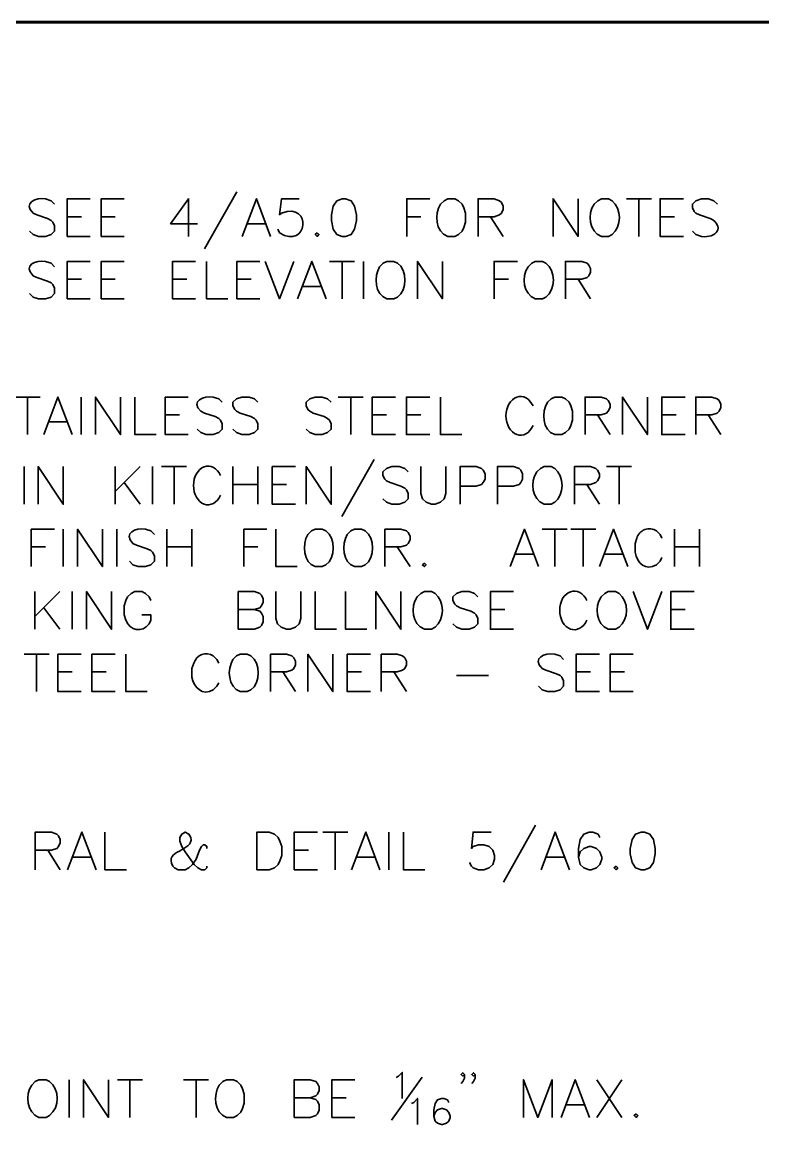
# Model space of a CAD drawing. Header units: inches. Extents: x 5 to 516, y -193 to 129.
# Drawn here: x 74.25 to 81.66, y 17.14 to 28.23 of the extents above; entities that cross this region are included whole.
import ezdxf

# ---------------------------------------------------------------- set-up
doc = ezdxf.new("R2010")
doc.units = ezdxf.units.IN
doc.header["$MEASUREMENT"] = 0
doc.layers.add('PDF_Geometry', color=7, linetype='Continuous')

msp = doc.modelspace()

# ---------------------------------------------------------------- linework, layer by layer
at = {"layer": 'PDF_Geometry', "lineweight": 60}
msp.add_lwpolyline([(136.7703009, 28.2343348), (9.7736273, 28.2343348), (9.7736273, 5.734333), (144.7703015, 5.734333)], dxfattribs=at)
at = {"layer": 'PDF_Geometry', "lineweight": 35}
for points in [[(76.4003009, 26.5376692), (76.0769676, 25.9676692)], [(74.5769704, 26.4143341), (74.5436371, 26.4476674), (74.4869704, 26.4676674)], [(74.933632, 26.0910003), (74.703632, 26.0910003), (74.703632, 26.467667), (74.933632, 26.467667)], [(75.2736385, 26.0910003), (75.0436385, 26.0910003), (75.0436385, 26.467667), (75.2736385, 26.467667)], [(75.9169703, 26.091002), (75.9169703, 26.4676687), (75.7369703, 26.2176686), (76.0069703, 26.2176686)], [(76.4536321, 26.0910003), (76.5969654, 26.467667), (76.7369655, 26.0910003)], [(77.0236327, 26.4676687), (76.846966, 26.4676687), (76.826966, 26.3076687), (76.846966, 26.3243353)], [(78.0969699, 26.0910003), (78.0969699, 26.467667), (78.3269699, 26.467667)], [(78.5069702, 26.091002), (78.5769702, 26.091002), (78.6136369, 26.111002), (78.6503036, 26.1443353), (78.6669702, 26.181002), (78.6836369, 26.2343353), (78.6836369, 26.3243353), (78.6669702, 26.3776687), (78.6503036, 26.4143353), (78.6136369, 26.4476687), (78.5769702, 26.4676687), (78.5069702, 26.4676687), (78.4703035, 26.4476687), (78.4336369, 26.4143353)], [(78.8103014, 26.0910003), (78.8103014, 26.467667), (78.9703014, 26.467667), (79.0236347, 26.447667), (79.0436347, 26.4310004), (79.0603014, 26.3943337), (79.0603014, 26.3610004), (79.0436347, 26.3243337), (79.0236347, 26.307667), (78.9703014, 26.287667), (78.8103014, 26.287667)], [(79.5603015, 26.0910003), (79.5603015, 26.467667), (79.8103015, 26.0910003), (79.8103015, 26.467667)], [(80.1503056, 26.4476687), (80.1136389, 26.4676687), (80.0436389, 26.4676687), (80.0069722, 26.4476687), (79.9703056, 26.4143353)], [(80.2936389, 26.4676687), (80.5436389, 26.4676687)], [(80.4169706, 26.4676687), (80.4169706, 26.091002)], [(80.8636354, 26.0910003), (80.6303021, 26.0910003), (80.6303021, 26.467667), (80.8636354, 26.467667)], [(81.2036325, 26.4143341), (81.1669658, 26.4476674), (81.1136325, 26.4676674), (81.0436325, 26.4676674), (80.9869658, 26.4476674), (80.9536325, 26.4143341), (80.9536325, 26.3776674), (80.9702991, 26.3410008), (80.9869658, 26.3243341), (81.0236325, 26.3076674), (81.1302991, 26.2710008)], [(74.3636371, 26.3243341), (74.4003038, 26.3076674), (74.5069704, 26.2710008), (74.5436371, 26.2510008), (74.5603038, 26.2343341), (74.5769704, 26.1976674), (74.5769704, 26.1443341), (74.5436371, 26.1110007), (74.4869704, 26.0910007), (74.4169704, 26.0910007), (74.3636371, 26.1110007), (74.3269704, 26.1443341)], [(74.703632, 26.2876692), (74.8469653, 26.2876692)], [(75.0436385, 26.2876692), (75.1836385, 26.2876692)], [(78.0969699, 26.2876692), (78.2369699, 26.2876692)], [(78.9336399, 26.2876692), (79.0603066, 26.0910025)], [(80.6303021, 26.2876692), (80.7736354, 26.2876692)], [(76.50697, 26.2176686), (76.6836367, 26.2176686)], [(76.826966, 26.1276686), (76.8102993, 26.1643353)], [(80.0436389, 26.091002), (80.1136389, 26.091002), (80.1503056, 26.111002)], [(81.0436325, 26.0910007), (80.9869658, 26.1110007), (80.9536325, 26.1443341)], [(74.5769704, 25.7876692), (74.5436371, 25.8243358), (74.4869704, 25.8410025)], [(74.933632, 25.4676686), (74.703632, 25.4676686), (74.703632, 25.8410019), (74.933632, 25.8410019)], [(75.2736385, 25.4676686), (75.0436385, 25.4676686), (75.0436385, 25.8410019), (75.2736385, 25.8410019)], [(75.98697, 25.4676686), (75.75697, 25.4676686), (75.75697, 25.8410019), (75.98697, 25.8410019)], [(76.0969697, 25.8410003), (76.0969697, 25.467667), (76.3103031, 25.467667)], [(76.6303009, 25.4676686), (76.4003009, 25.4676686), (76.4003009, 25.8410019), (76.6303009, 25.8410019)], [(76.6836397, 25.8410003), (76.8269731, 25.467667), (76.9703064, 25.8410003)], [(77.0069701, 25.4676686), (77.1503034, 25.8410019), (77.2936368, 25.4676686)], [(77.3269707, 25.8410003), (77.5769707, 25.8410003)], [(77.4536322, 25.8410003), (77.4536322, 25.467667)], [(77.6669704, 25.8410003), (77.6669704, 25.467667)], [(78.0069677, 25.8243337), (77.9703011, 25.8410003), (77.9003011, 25.8410003), (77.8636344, 25.8243337), (77.8269677, 25.787667)], [(78.2036322, 25.4676686), (78.2036322, 25.8410019), (78.4536323, 25.4676686), (78.4536323, 25.8410019)], [(78.9703017, 25.4676686), (78.9703017, 25.8410019), (79.203635, 25.8410019)], [(79.4869687, 25.8243337), (79.4536353, 25.8410003), (79.380302, 25.8410003), (79.3469686, 25.8243337), (79.310302, 25.787667)], [(79.68364, 25.4676686), (79.68364, 25.8410019), (79.8469733, 25.8410019), (79.9003066, 25.8243353), (79.9169733, 25.8043353), (79.93364, 25.7710019), (79.93364, 25.7343353), (79.9169733, 25.6976686), (79.9003066, 25.6810019), (79.8469733, 25.6643353), (79.68364, 25.6643353)], [(74.3636371, 25.6976691), (74.4003038, 25.6810025), (74.5069704, 25.6443358), (74.5436371, 25.6276691), (74.5603038, 25.6110025), (74.5769704, 25.5743358), (74.5769704, 25.5210025), (74.5436371, 25.4843358), (74.4869704, 25.4676691), (74.4169704, 25.4676691), (74.3636371, 25.4843358), (74.3269704, 25.5210025)], [(74.703632, 25.664334), (74.8469653, 25.664334)], [(75.0436385, 25.664334), (75.1836385, 25.664334)], [(75.75697, 25.664334), (75.9003033, 25.664334)], [(76.4003009, 25.664334), (76.5436343, 25.664334)], [(78.9703017, 25.664334), (79.113635, 25.664334)], [(79.8103015, 25.664334), (79.9336348, 25.4676674)], [(77.0603013, 25.5910003), (77.2369679, 25.5910003)], [(77.9003011, 25.467667), (77.9703011, 25.467667), (78.0069677, 25.4843336)], [(79.380302, 25.467667), (79.4536353, 25.467667), (79.4869687, 25.4843336)], [(74.1836395, 24.4843345), (74.4336395, 24.4843345)], [(74.3069712, 24.4843345), (74.3069712, 24.1076678)], [(74.4703013, 24.1076679), (74.6103013, 24.4843346), (74.7536347, 24.1076679)], [(74.8436331, 24.4843345), (74.8436331, 24.1076678)], [(74.9869707, 24.1076679), (74.9869707, 24.4843346), (75.2369708, 24.1076679), (75.2369708, 24.4843346)], [(75.3803017, 24.4843345), (75.3803017, 24.1076678), (75.593635, 24.1076678)], [(75.9136397, 24.1076679), (75.6836396, 24.1076679), (75.6836396, 24.4843346), (75.9136397, 24.4843346)], [(76.2536334, 24.4310016), (76.2203001, 24.464335), (76.1636334, 24.484335)], [(76.6103026, 24.4310016), (76.5769692, 24.464335), (76.5236359, 24.484335), (76.4503026, 24.484335), (76.3969692, 24.464335), (76.3603026, 24.4310016), (76.3603026, 24.394335), (76.3803026, 24.3576683), (76.3969692, 24.3410016), (76.4336359, 24.3210016), (76.5403026, 24.2876683), (76.5769692, 24.2676683), (76.5936359, 24.2510016), (76.6103026, 24.2143349), (76.6103026, 24.1610016), (76.5769692, 24.1276683), (76.5236359, 24.1076683), (76.4503026, 24.1076683), (76.3969692, 24.1276683), (76.3603026, 24.1610016)], [(77.3436333, 24.4310016), (77.3069666, 24.464335), (77.2536332, 24.484335), (77.1836332, 24.484335), (77.1302999, 24.464335), (77.0936332, 24.4310016), (77.0936332, 24.394335), (77.1102999, 24.3576683), (77.1302999, 24.3410016), (77.1636332, 24.3210016), (77.2736332, 24.2876683), (77.3069666, 24.2676683), (77.3269666, 24.2510016), (77.3436333, 24.2143349), (77.3436333, 24.1610016), (77.3069666, 24.1276683), (77.2536332, 24.1076683), (77.1836332, 24.1076683), (77.1302999, 24.1276683), (77.0936332, 24.1610016)], [(77.4136338, 24.4843345), (77.6636338, 24.4843345)], [(77.5403021, 24.4843345), (77.5403021, 24.1076678)], [(77.9869669, 24.1076679), (77.7536336, 24.1076679), (77.7536336, 24.4843346), (77.9869669, 24.4843346)], [(78.3269667, 24.1076679), (78.0936333, 24.1076679), (78.0936333, 24.4843346), (78.3269667, 24.4843346)], [(78.4336399, 24.4843345), (78.4336399, 24.1076678), (78.6469732, 24.1076678)], [(79.5769708, 24.1076678), (79.6469708, 24.1076678), (79.6836375, 24.1276678), (79.7203042, 24.1610011), (79.7369708, 24.1976678), (79.7536375, 24.2510011), (79.7536375, 24.3410011), (79.7369708, 24.3943345), (79.7203042, 24.4310012), (79.6836375, 24.4643345), (79.6469708, 24.4843345), (79.5769708, 24.4843345), (79.5403042, 24.4643345), (79.5036375, 24.4310012)], [(79.880302, 24.1076679), (79.880302, 24.4843346), (80.040302, 24.4843346), (80.0936354, 24.4643346), (80.110302, 24.4476679), (80.130302, 24.4110012), (80.130302, 24.3776679), (80.110302, 24.3410012), (80.0936354, 24.3210012), (80.040302, 24.3043345), (79.880302, 24.3043345)], [(80.2536338, 24.1076679), (80.2536338, 24.4843346), (80.5036338, 24.1076679), (80.5036338, 24.4843346)], [(80.8803048, 24.1076679), (80.6469715, 24.1076679), (80.6469715, 24.4843346), (80.8803048, 24.4843346)], [(80.9869712, 24.1076679), (80.9869712, 24.4843346), (81.1469712, 24.4843346), (81.2003046, 24.4643346), (81.2203046, 24.4476679), (81.2369712, 24.4110012), (81.2369712, 24.3776679), (81.2203046, 24.3410012), (81.2003046, 24.3210012), (81.1469712, 24.3043345), (80.9869712, 24.3043345)], [(75.6836396, 24.304335), (75.826973, 24.304335)], [(76.0403001, 24.3410016), (76.0769668, 24.3210016), (76.1836334, 24.2876683), (76.2203001, 24.2676683), (76.2369668, 24.2510016), (76.2536334, 24.2143349), (76.2536334, 24.1610016), (76.2203001, 24.1276683), (76.1636334, 24.1076683), (76.0936334, 24.1076683), (76.0403001, 24.1276683), (76.0036334, 24.1610016)], [(77.7536336, 24.304335), (77.8969669, 24.304335)], [(78.0936333, 24.304335), (78.2369667, 24.304335)], [(80.0036337, 24.304335), (80.1303004, 24.1076683)], [(80.6469715, 24.304335), (80.7903048, 24.304335)], [(81.1103029, 24.304335), (81.2369696, 24.1076683)], [(74.5236325, 24.2343345), (74.7002992, 24.2343345)], [(77.7736327, 23.8576678), (77.4502994, 23.2876678)], [(74.2736325, 23.787669), (74.2736325, 23.4110023)], [(74.4136336, 23.4110007), (74.4136336, 23.7876674), (74.6636336, 23.4110007), (74.6636336, 23.7876674)], [(75.1836396, 23.787669), (75.1836396, 23.4110023)], [(75.4336396, 23.787669), (75.1836396, 23.537669)], [(75.5569713, 23.787669), (75.5569713, 23.4110023)], [(75.6469711, 23.787669), (75.8969711, 23.787669)], [(75.7736326, 23.787669), (75.7736326, 23.4110023)], [(76.3603026, 23.787669), (76.3603026, 23.4110023)], [(76.6103026, 23.787669), (76.6103026, 23.4110023)], [(76.9869668, 23.4110007), (76.7536335, 23.4110007), (76.7536335, 23.7876674), (76.9869668, 23.7876674)], [(77.0936332, 23.4110007), (77.0936332, 23.7876674), (77.3436333, 23.4110007), (77.3436333, 23.7876674)], [(78.1103027, 23.7343344), (78.0769694, 23.7676678), (78.023636, 23.7876678), (77.9503027, 23.7876678), (77.8969693, 23.7676678), (77.8603027, 23.7343344), (77.8603027, 23.6976678), (77.8803027, 23.6610011), (77.8969693, 23.6443344), (77.933636, 23.6276678), (78.0403027, 23.5910011), (78.0769694, 23.5710011), (78.093636, 23.5543344), (78.1103027, 23.5176677), (78.1103027, 23.4643344), (78.0769694, 23.4310011), (78.023636, 23.4110011), (77.9503027, 23.4110011), (77.8969693, 23.4310011), (77.8603027, 23.4643344)], [(78.236971, 23.787669), (78.236971, 23.517669), (78.2536377, 23.4643356), (78.2903043, 23.4310023), (78.3436377, 23.4110023), (78.3803043, 23.4110023), (78.4336377, 23.4310023), (78.4703044, 23.4643356), (78.486971, 23.517669), (78.486971, 23.787669)], [(78.6303019, 23.4110007), (78.6303019, 23.7876674), (78.7903019, 23.7876674), (78.8436353, 23.7676674), (78.8603019, 23.7510007), (78.8803019, 23.714334), (78.8803019, 23.6610007), (78.8603019, 23.6276674), (78.8436353, 23.6076673), (78.7903019, 23.5910007), (78.6303019, 23.5910007)], [(79.0036337, 23.4110007), (79.0036337, 23.7876674), (79.1636337, 23.7876674), (79.2203003, 23.7676674), (79.236967, 23.7510007), (79.2536337, 23.714334), (79.2536337, 23.6610007), (79.236967, 23.6276674), (79.2203003, 23.6076673), (79.1636337, 23.5910007), (79.0036337, 23.5910007)], [(79.5769684, 23.767669), (79.5403017, 23.787669), (79.4703017, 23.787669), (79.433635, 23.767669), (79.3969684, 23.7343357)], [(79.7736329, 23.4110007), (79.7736329, 23.7876674), (79.9336329, 23.7876674), (79.9869663, 23.7676674), (80.0036329, 23.7510007), (80.0236329, 23.714334), (80.0236329, 23.6810007), (80.0036329, 23.644334), (79.9869663, 23.6276674), (79.9336329, 23.6076673), (79.7736329, 23.6076673)], [(80.0936335, 23.787669), (80.3436335, 23.787669)], [(80.2203018, 23.787669), (80.2203018, 23.4110023)], [(75.2736325, 23.6276687), (75.4336326, 23.411002)], [(76.3603026, 23.6076678), (76.6103026, 23.6076678)], [(76.7536335, 23.6076678), (76.8969668, 23.6076678)], [(79.8969714, 23.6076678), (80.0236381, 23.4110011)], [(79.4703017, 23.4110023), (79.5403017, 23.4110023), (79.5769684, 23.4310023)], [(74.343633, 22.7876689), (74.343633, 23.1610023), (74.5769664, 23.1610023)], [(74.6636336, 23.1610006), (74.6636336, 22.7876673)], [(74.8069713, 22.7876689), (74.8069713, 23.1610023), (75.0569713, 22.7876689), (75.0569713, 23.1610023)], [(75.2003022, 23.1610006), (75.2003022, 22.7876673)], [(75.5769705, 23.1076678), (75.5403038, 23.1443345), (75.4869705, 23.1610011)], [(75.7003022, 23.1610006), (75.7003022, 22.7876673)], [(75.9503023, 23.1610006), (75.9503023, 22.7876673)], [(76.4703015, 22.7876689), (76.4703015, 23.1610023), (76.7003015, 23.1610023)], [(76.790302, 23.1610006), (76.790302, 22.7876673), (77.0036354, 22.7876673)], [(77.2903064, 23.144334), (77.2536398, 23.1610006), (77.1836398, 23.1610006), (77.1469731, 23.144334), (77.1103064, 23.1076673)], [(77.6836374, 23.144334), (77.6469707, 23.1610006), (77.5769707, 23.1610006), (77.540304, 23.144334), (77.5036373, 23.1076673)], [(77.8803019, 22.7876689), (77.8803019, 23.1610023), (78.0403019, 23.1610023), (78.0936352, 23.1443356), (78.1103019, 23.1276689), (78.1303019, 23.0910023), (78.1303019, 23.0543356), (78.1103019, 23.0176689), (78.0936352, 23.0010023), (78.0403019, 22.9843356), (77.8803019, 22.9843356)], [(79.130302, 22.7876689), (79.2736353, 23.1610023), (79.4136353, 22.7876689)], [(79.4503025, 23.1610006), (79.7003026, 23.1610006)], [(79.5769708, 23.1610006), (79.5769708, 22.7876673)], [(79.7369711, 23.1610006), (79.9869711, 23.1610006)], [(79.8603028, 23.1610006), (79.8603028, 22.7876673)], [(80.0236329, 22.7876689), (80.1636329, 23.1610023), (80.3069663, 22.7876689)], [(80.773633, 23.1610006), (80.773633, 22.7876673)], [(81.023633, 23.1610006), (81.023633, 22.7876673)], [(74.343633, 22.9843344), (74.4869664, 22.9843344)], [(75.3603038, 23.0176678), (75.3969705, 23.0010011), (75.5036372, 22.9643344), (75.5403038, 22.9476678), (75.5569705, 22.9310011), (75.5769705, 22.8943344), (75.5769705, 22.8410011), (75.5403038, 22.8043344), (75.4869705, 22.7876678), (75.4136372, 22.7876678), (75.3603038, 22.8043344), (75.3269705, 22.8410011)], [(75.7003022, 22.9843344), (75.9503023, 22.9843344)], [(76.4703015, 22.9843344), (76.6103015, 22.9843344)], [(78.0036336, 22.9843344), (78.1303003, 22.7876677)], [(80.773633, 22.9843344), (81.023633, 22.9843344)], [(79.1836399, 22.9110006), (79.3603066, 22.9110006)], [(80.0769709, 22.9110006), (80.2536376, 22.9110006)], [(80.5936381, 22.8043342), (80.6303048, 22.8410009), (80.6469715, 22.8776676)], [(77.1836398, 22.7876673), (77.2536398, 22.7876673), (77.2903064, 22.804334)], [(77.5769707, 22.7876673), (77.6469707, 22.7876673), (77.6836374, 22.804334)], [(74.3803016, 22.5376689), (74.3803016, 22.1610022)], [(74.6303016, 22.5376689), (74.3803016, 22.2876689)], [(74.7536333, 22.5376689), (74.7536333, 22.1610022)], [(74.896971, 22.1610006), (74.896971, 22.5376673), (75.146971, 22.1610006), (75.146971, 22.5376673)], [(75.5403019, 22.4476675), (75.5236353, 22.4843341), (75.4869686, 22.5176675), (75.4503019, 22.5376675), (75.3803019, 22.5376675), (75.3436353, 22.5176675), (75.3069686, 22.4843341), (75.2903019, 22.4476675), (75.2736353, 22.3943341), (75.2736353, 22.3043341), (75.2903019, 22.2510008)], [(76.4136337, 22.1610006), (76.4136337, 22.5376673), (76.5769671, 22.5376673), (76.6303004, 22.5176673), (76.6469671, 22.5010006), (76.6636337, 22.4643339), (76.6636337, 22.4310006), (76.6469671, 22.3943339), (76.6303004, 22.3743339), (76.5769671, 22.3576672), (76.4136337, 22.3576672)], [(76.790302, 22.5376689), (76.790302, 22.2676689), (76.8069687, 22.2143355), (76.8436354, 22.1810022), (76.8969687, 22.1610022), (76.9336354, 22.1610022), (76.9869687, 22.1810022), (77.0236354, 22.2143355), (77.0403021, 22.2676689), (77.0403021, 22.5376689)], [(77.1836398, 22.5376689), (77.1836398, 22.1610022), (77.3969731, 22.1610022)], [(77.4869709, 22.5376689), (77.4869709, 22.1610022), (77.7003043, 22.1610022)], [(77.7903021, 22.1610006), (77.7903021, 22.5376673), (78.0403021, 22.1610006), (78.0403021, 22.5376673)], [(78.3802995, 22.5176689), (78.3436328, 22.5376689), (78.2736328, 22.5376689), (78.2369661, 22.5176689), (78.2002994, 22.4843356)], [(78.8069716, 22.4843343), (78.7736383, 22.5176677), (78.7203049, 22.5376677), (78.6469716, 22.5376677), (78.5936382, 22.5176677), (78.5569716, 22.4843343), (78.5569716, 22.4476677), (78.5769716, 22.411001), (78.5936382, 22.3943343), (78.6303049, 22.3743343), (78.7369716, 22.341001), (78.7736383, 22.321001), (78.7903049, 22.3043343), (78.8069716, 22.2676676), (78.8069716, 22.2143343), (78.7736383, 22.181001), (78.7203049, 22.161001), (78.6469716, 22.161001), (78.5936382, 22.181001), (78.5569716, 22.2143343)], [(79.1636399, 22.1610006), (78.9336399, 22.1610006), (78.9336399, 22.5376673), (79.1636399, 22.5376673)], [(80.2203029, 22.5176689), (80.1836362, 22.5376689), (80.1103029, 22.5376689), (80.0769695, 22.5176689), (80.0403028, 22.4843356)], [(80.3603029, 22.5376689), (80.5036362, 22.1610022), (80.6469696, 22.5376689)], [(80.9703046, 22.1610006), (80.7369712, 22.1610006), (80.7369712, 22.5376673), (80.9703046, 22.5376673)], [(74.4703013, 22.3743354), (74.6303013, 22.1610021)], [(75.5236353, 22.2143341), (75.5403019, 22.2510008), (75.5403019, 22.3043341), (75.4503019, 22.3043341)], [(76.5769706, 22.3576677), (76.6303039, 22.3410011), (76.6469706, 22.3210011), (76.6636373, 22.2876677), (76.6636373, 22.2343344), (76.6469706, 22.1976677), (76.6303039, 22.181001), (76.5769706, 22.161001), (76.4136372, 22.161001)], [(78.9336399, 22.3576677), (79.0769732, 22.3576677)], [(80.7369712, 22.3576677), (80.8803045, 22.3576677)], [(78.2736328, 22.1610022), (78.3436328, 22.1610022), (78.3802995, 22.1810022)], [(80.1103029, 22.1610022), (80.1836362, 22.1610022), (80.2203029, 22.1810022)], [(74.2736325, 21.9110005), (74.5236325, 21.9110005)], [(74.396971, 21.9110005), (74.396971, 21.5376672)], [(74.8436358, 21.5376688), (74.6103024, 21.5376688), (74.6103024, 21.9110022), (74.8436358, 21.9110022)], [(75.1836355, 21.5376688), (74.9503022, 21.5376688), (74.9503022, 21.9110022), (75.1836355, 21.9110022)], [(75.2903019, 21.9110005), (75.2903019, 21.5376672), (75.5036353, 21.5376672)], [(76.2203015, 21.8210008), (76.2003015, 21.8576675), (76.1636348, 21.8943342)], [(76.5403064, 21.8943339), (76.5036397, 21.9110005), (76.4336397, 21.9110005), (76.396973, 21.8943339), (76.3603064, 21.8576672)], [(76.7369709, 21.5376688), (76.7369709, 21.9110022), (76.8969709, 21.9110022), (76.9503042, 21.8943355), (76.9703042, 21.8743355), (76.9869709, 21.8410022), (76.9869709, 21.8043355), (76.9703042, 21.7676688), (76.9503042, 21.7510022), (76.8969709, 21.7343355), (76.7369709, 21.7343355)], [(77.1103026, 21.5376688), (77.1103026, 21.9110022), (77.3603026, 21.5376688), (77.3603026, 21.9110022)], [(77.7369669, 21.5376688), (77.5036335, 21.5376688), (77.5036335, 21.9110022), (77.7369669, 21.9110022)], [(77.8436333, 21.5376688), (77.8436333, 21.9110022), (78.0036333, 21.9110022), (78.0569666, 21.8943355), (78.0769666, 21.8743355), (78.0936333, 21.8410022), (78.0936333, 21.8043355), (78.0769666, 21.7676688), (78.0569666, 21.7510022), (78.0036333, 21.7343355), (77.8436333, 21.7343355)], [(79.663634, 21.8576677), (79.6303006, 21.8943344), (79.5769673, 21.911001)], [(80.0236356, 21.5376688), (79.7903023, 21.5376688), (79.7903023, 21.9110022), (80.0236356, 21.9110022)], [(80.3603021, 21.5376688), (80.130302, 21.5376688), (80.130302, 21.9110022), (80.3603021, 21.9110022)], [(75.9703014, 21.8210008), (75.9503014, 21.7676675), (75.9503014, 21.6810008)], [(79.4503006, 21.7676677), (79.4869673, 21.751001), (79.593634, 21.7143343), (79.6303006, 21.6976677), (79.6469673, 21.681001), (79.663634, 21.6443343), (79.663634, 21.591001), (79.6303006, 21.5543343), (79.5769673, 21.5376677), (79.503634, 21.5376677), (79.4503006, 21.5543343), (79.413634, 21.591001)], [(74.6103024, 21.7343343), (74.7536358, 21.7343343)], [(74.9503022, 21.7343343), (75.0936355, 21.7343343)], [(76.8603026, 21.7343343), (76.9869693, 21.5376676)], [(77.5036335, 21.7343343), (77.6469669, 21.7343343)], [(77.9703016, 21.7343343), (78.0936349, 21.5376676)], [(78.5936334, 21.6976674), (78.9136334, 21.6976674)], [(79.7903023, 21.7343343), (79.9336356, 21.7343343)], [(80.130302, 21.7343343), (80.2736354, 21.7343343)], [(76.1636348, 21.5543341), (76.2003015, 21.5910008), (76.2203015, 21.6243341)], [(76.4336397, 21.5376672), (76.5036397, 21.5376672), (76.5403064, 21.5543339)], [(79.3836386, 20.2010022), (79.0636385, 19.6310021)], [(74.3836382, 19.7543333), (74.3836382, 20.131), (74.5469715, 20.131), (74.6003049, 20.111), (74.6169715, 20.0943333), (74.6336382, 20.0576667), (74.6336382, 20.0243333), (74.6169715, 19.9876667), (74.6003049, 19.9676667), (74.5469715, 19.951), (74.3836382, 19.951)], [(74.7069685, 19.7543333), (74.8503019, 20.131), (74.9936352, 19.7543333)], [(75.0803003, 20.1310016), (75.0803003, 19.7543349), (75.296967, 19.7543349)], [(75.9403063, 20.0776682), (75.9203063, 20.1110015), (75.8836396, 20.1310015), (75.8503063, 20.1110015), (75.8303063, 20.0776682), (75.8303063, 20.0410015), (75.8503063, 19.9876681), (75.8836396, 19.9343348), (75.9736397, 19.8076681), (76.0103063, 19.7743348), (76.046973, 19.7543348), (76.0803063, 19.7543348), (76.1003063, 19.7743348), (76.1003063, 19.7910015)], [(77.2069715, 19.7543333), (76.9736381, 19.7543333), (76.9736381, 20.131), (77.2069715, 20.131)], [(77.2602999, 20.1310016), (77.5102999, 20.1310016)], [(77.3836384, 20.1310016), (77.3836384, 19.7543349)], [(77.5469685, 19.7543333), (77.6903018, 20.131), (77.8303019, 19.7543333)], [(77.9203002, 20.1310016), (77.9203002, 19.7543349)], [(78.0636379, 20.1310016), (78.0636379, 19.7543349), (78.2769713, 19.7543349)], [(78.9402995, 20.1310016), (78.7602995, 20.1310016), (78.7436328, 19.9676683), (78.7602995, 19.9876683), (78.8136328, 20.0043349), (78.8669662, 20.0043349), (78.9202995, 19.9876683), (78.9569662, 19.9510016), (78.9736328, 19.8976683), (78.9736328, 19.8610016), (78.9569662, 19.8076683), (78.9202995, 19.7743349), (78.8669662, 19.7543349), (78.8136328, 19.7543349), (78.7602995, 19.7743349), (78.7436328, 19.7910016), (78.7236328, 19.8276683)], [(79.4402995, 19.7543333), (79.5802996, 20.131), (79.7236329, 19.7543333)], [(80.0269695, 20.0776671), (80.0103028, 20.1110004), (79.9569695, 20.1310004), (79.9203028, 20.1310004), (79.8669695, 20.1110004), (79.8303028, 20.0576671), (79.8136362, 19.9676671), (79.8136362, 19.8810004), (79.8303028, 19.807667), (79.8669695, 19.7743337), (79.9203028, 19.7543337), (79.9403028, 19.7543337), (79.9936362, 19.7743337), (80.0269695, 19.807667), (80.0469695, 19.8610004), (80.0469695, 19.8810004), (80.0269695, 19.9343337), (79.9936362, 19.9676671), (79.9403028, 19.9876671), (79.9203028, 19.9876671), (79.8669695, 19.9676671), (79.8303028, 19.9343337), (79.8136362, 19.8810004)], [(76.1003063, 19.9676681), (76.1003063, 19.9876681), (76.0803063, 20.0043348), (76.0636397, 20.0043348), (76.046973, 19.9876681), (76.026973, 19.9510015), (75.9936397, 19.8610015), (75.956973, 19.8076681), (75.9203063, 19.7743348), (75.8836396, 19.7543348), (75.8136396, 19.7543348), (75.776973, 19.7743348), (75.7603063, 19.7910015)], [(74.5102997, 19.9510022), (74.633633, 19.7543355)], [(74.7602997, 19.8810016), (74.9402997, 19.8810016)], [(76.9736381, 19.9510022), (77.1169715, 19.9510022)], [(77.6003065, 19.8810016), (77.7769731, 19.8810016)], [(79.4936375, 19.8810016), (79.6703042, 19.8810016)], [(74.5269666, 17.6376671), (74.4936333, 17.6543338), (74.4203, 17.6543338), (74.3836333, 17.6376671), (74.3503, 17.6010005)], [(74.7236379, 17.6543338), (74.7236379, 17.2776671)], [(74.8669688, 17.2776672), (74.8669688, 17.6543339), (75.1169689, 17.2776672), (75.1169689, 17.6543339)], [(75.2069686, 17.6543338), (75.4569686, 17.6543338)], [(75.3303003, 17.6543338), (75.3303003, 17.2776671)], [(75.8669689, 17.6543338), (76.1169689, 17.6543338)], [(75.9936372, 17.6543338), (75.9936372, 17.2776671)], [(76.2969684, 17.2776671), (76.3669684, 17.2776671), (76.4036351, 17.2976671), (76.4403017, 17.3310005), (76.4569684, 17.3676671), (76.4736351, 17.4210005), (76.4736351, 17.5110005), (76.4569684, 17.5643338), (76.4403017, 17.6010005), (76.4036351, 17.6376671), (76.3669684, 17.6543338), (76.2969684, 17.6543338), (76.2603017, 17.6376671), (76.2236351, 17.6010005)], [(76.9736381, 17.2776672), (76.9736381, 17.6543339), (77.1336381, 17.6543339), (77.1903048, 17.6376672), (77.2069715, 17.6176672), (77.2236381, 17.5843339), (77.2236381, 17.5476672), (77.2069715, 17.5110005), (77.1903048, 17.4943339), (77.1336381, 17.4743339), (76.9736381, 17.4743339)], [(77.5803065, 17.2776672), (77.3503064, 17.2776672), (77.3503064, 17.6543339), (77.5803065, 17.6543339)], [(77.9469726, 17.2509999), (78.250306, 17.6809999)], [(77.9936374, 17.6776662), (78.0169707, 17.6909995), (78.0536374, 17.7276662), (78.0536374, 17.4676662)], [(78.6736369, 17.7076684), (78.6569702, 17.6910017), (78.6403036, 17.7076684), (78.6569702, 17.724335), (78.6736369, 17.7076684), (78.6736369, 17.6710017), (78.6569702, 17.6376684), (78.6403036, 17.6176684)], [(78.780306, 17.7076684), (78.7636393, 17.6910017), (78.7469727, 17.7076684), (78.7636393, 17.724335), (78.780306, 17.7076684), (78.780306, 17.6710017), (78.7636393, 17.6376684), (78.7469727, 17.6176684)], [(79.2636367, 17.2776672), (79.2636367, 17.6543339), (79.40697, 17.2776672), (79.5503034, 17.6543339), (79.5503034, 17.2776672)], [(79.640305, 17.2776672), (79.780305, 17.6543339), (79.9236383, 17.2776672)], [(79.9969673, 17.6543338), (80.2469674, 17.2776671)], [(80.2469674, 17.6543338), (79.9969673, 17.2776671)], [(77.1336384, 17.4743343), (77.1903051, 17.4576677), (77.2069717, 17.441001), (77.2236384, 17.4043343), (77.2236384, 17.351001), (77.2069717, 17.3143343), (77.1903051, 17.2976677), (77.1336384, 17.2776677), (76.9736384, 17.2776677)], [(77.3503064, 17.4743343), (77.4936398, 17.4743343)], [(78.1436347, 17.4176666), (78.166968, 17.4276666), (78.2036347, 17.4676666), (78.2036347, 17.2043332)], [(78.5169732, 17.4276662), (78.5036399, 17.4543328), (78.4669732, 17.4676662), (78.4436399, 17.4676662), (78.4036398, 17.4543328), (78.3803065, 17.4176662), (78.3669732, 17.3543328), (78.3669732, 17.2909995), (78.3803065, 17.2409995), (78.4036398, 17.2176662), (78.4436399, 17.2043328), (78.4536399, 17.2043328), (78.4936399, 17.2176662), (78.5169732, 17.2409995), (78.5303065, 17.2776662), (78.5303065, 17.2909995), (78.5169732, 17.3276662), (78.4936399, 17.3543328), (78.4536399, 17.3676662), (78.4436399, 17.3676662), (78.4036398, 17.3543328), (78.3803065, 17.3276662), (78.3669732, 17.2909995)], [(79.6936362, 17.4043338), (79.8703028, 17.4043338)], [(74.4203, 17.2776671), (74.4936333, 17.2776671), (74.5269666, 17.2976671)]]:
    msp.add_lwpolyline(points, dxfattribs=at)
for points in [[(77.4536322, 26.4676687), (77.4002988, 26.4476687), (77.3636322, 26.3943353), (77.3469655, 26.3076687), (77.3469655, 26.251002), (77.3636322, 26.1643353), (77.4002988, 26.111002), (77.4536322, 26.091002), (77.4869655, 26.091002), (77.5436322, 26.111002), (77.5769655, 26.1643353), (77.5969655, 26.251002), (77.5969655, 26.3076687), (77.5769655, 26.3943353), (77.5436322, 26.4476687), (77.4869655, 26.4676687)], [(77.2036322, 26.1276689), (77.1836322, 26.1110022), (77.2036322, 26.0910022), (77.2202988, 26.1110022)], [(78.2736328, 22.8210009), (78.2536328, 22.8043342), (78.2736328, 22.7876676), (78.2902995, 22.8043342)], [(76.6003064, 19.7543333), (76.6003064, 20.131), (76.7236397, 20.131), (76.7769731, 20.111), (76.8136397, 20.0776667), (76.8303064, 20.041), (76.8503064, 19.9876667), (76.8503064, 19.8976666), (76.8303064, 19.8443333), (76.8136397, 19.8076666), (76.7769731, 19.7743333), (76.7236397, 19.7543333)], [(80.4402996, 20.1310016), (80.383633, 20.1110016), (80.3502996, 20.0576683), (80.3302996, 19.9676683), (80.3302996, 19.9143349), (80.3502996, 19.8276683), (80.383633, 19.7743349), (80.4402996, 19.7543349), (80.473633, 19.7543349), (80.5269663, 19.7743349), (80.563633, 19.8276683), (80.5802996, 19.9143349), (80.5802996, 19.9676683), (80.563633, 20.0576683), (80.5269663, 20.1110016), (80.473633, 20.1310016)], [(80.1902996, 19.7910019), (80.1702996, 19.7743352), (80.1902996, 19.7543352), (80.2069663, 19.7743352)], [(80.390305, 17.3143341), (80.370305, 17.2976674), (80.390305, 17.2776674), (80.4069717, 17.2976674)]]:
    msp.add_lwpolyline(points, close=True, dxfattribs=at)
msp.add_lwpolyline([(80.6469715, 23.0710009), (80.6303048, 23.1076676), (80.5936381, 23.1443343, 0.5084788411), (80.3969714, 23.0710009), (80.3803048, 23.0176676), (80.3803048, 22.9310009)], format="xyb", dxfattribs=at)
for centre, major_axis, start_param, end_param in [((79.2350837, 24.2962155), (-0.0004267, 0.1936867), 5.2419556736, 10.4601358236), ((76.1117517, 23.5995483), (-0.0004267, 0.1936867), 5.241955675, 10.4601358254), ((79.7717523, 22.3495482), (-0.0004267, 0.1936869), 5.24195567, 10.4601358185)]:
    msp.add_ellipse(centre, major_axis=major_axis, ratio=0.7503995058, start_param=start_param, end_param=end_param, dxfattribs=at)
for points in [[(74.4869704, 26.4676674), (74.3953593, 26.4837786), (74.2538037, 26.4255563), (74.3636371, 26.3243341)], [(76.846966, 26.3243353), (77.1646327, 26.4428353), (77.1040771, 25.9479464), (76.826966, 26.1276686)], [(78.4336369, 26.4143353), (78.3729146, 26.3141131), (78.382248, 26.1360575), (78.5069702, 26.091002)], [(79.9703056, 26.4143353), (79.9030833, 26.3113909), (79.9185278, 26.140502), (80.0436389, 26.091002)], [(80.1503056, 26.111002), (80.2486389, 26.185002), (80.2486389, 26.3736687), (80.1503056, 26.4476687)], [(81.1302991, 26.2710008), (81.2832992, 26.1944452), (81.1929658, 26.0661119), (81.0436325, 26.0910007)], [(74.4869704, 25.8410025), (74.3905815, 25.8555025), (74.2563037, 25.8061692), (74.3636371, 25.6976691)], [(77.8269677, 25.787667), (77.7672455, 25.691667), (77.7751344, 25.5072781), (77.9003011, 25.467667)], [(78.0069677, 25.4843336), (78.1055233, 25.5541114), (78.1035233, 25.7541114), (78.0069677, 25.8243337)], [(79.310302, 25.787667), (79.2404686, 25.680167), (79.2639131, 25.5135558), (79.380302, 25.467667)], [(79.4869687, 25.4843336), (79.5907464, 25.5584447), (79.5886353, 25.7497225), (79.4869687, 25.8243337)], [(76.1636334, 24.484335), (76.0720223, 24.5004461), (75.9304112, 24.4422239), (76.0403001, 24.3410016)], [(79.5036375, 24.4310012), (79.4429153, 24.3307789), (79.4522486, 24.1527234), (79.5769708, 24.1076678)], [(79.5769684, 23.4310023), (79.6753017, 23.5049467), (79.6753017, 23.6937245), (79.5769684, 23.767669)], [(79.3969684, 23.7343357), (79.3297462, 23.6313912), (79.345135, 23.4605023), (79.4703017, 23.4110023)], [(75.4869705, 23.1610011), (75.3862483, 23.1772233), (75.2608038, 23.1266678), (75.3603038, 23.0176678)], [(77.1103064, 23.1076673), (77.0478064, 23.0105562), (77.0644175, 22.8217228), (77.1836398, 22.7876673)], [(77.2903064, 22.804334), (77.3876953, 22.8760006), (77.3876953, 23.0726673), (77.2903064, 23.144334)], [(77.5036373, 23.1076673), (77.4411373, 23.0105562), (77.4577484, 22.8217228), (77.5769707, 22.7876673)], [(77.6836374, 22.804334), (77.7810262, 22.8760006), (77.7810262, 23.0726673), (77.6836374, 23.144334)], [(80.3803048, 22.9310009), (80.3991937, 22.8194453), (80.4836937, 22.7429453), (80.5936381, 22.8043342)], [(78.3802995, 22.1810022), (78.4786328, 22.2550022), (78.4786328, 22.4436689), (78.3802995, 22.5176689)], [(80.2203029, 22.1810022), (80.3186362, 22.2550022), (80.3186362, 22.4436689), (80.2203029, 22.5176689)], [(78.2002994, 22.4843356), (78.1330772, 22.3813911), (78.1485217, 22.2105022), (78.2736328, 22.1610022)], [(80.0403028, 22.4843356), (79.9730806, 22.3805022), (79.9888028, 22.2155022), (80.1103029, 22.1610022)], [(75.2903019, 22.2510008), (75.3278019, 22.1456674), (75.4516908, 22.1215563), (75.5236353, 22.2143341)], [(76.1636348, 21.8943342), (76.0905792, 21.9460564), (75.9933014, 21.9025008), (75.9703014, 21.8210008)], [(76.3603064, 21.8576672), (76.3006397, 21.7616672), (76.308473, 21.5772783), (76.4336397, 21.5376672)], [(76.5403064, 21.5543339), (76.6388619, 21.6241116), (76.6368619, 21.8241117), (76.5403064, 21.8943339)], [(79.5769673, 21.911001), (79.4805229, 21.9260566), (79.3415784, 21.8777788), (79.4503006, 21.7676677)], [(75.9503014, 21.6810008), (75.9714125, 21.5774452), (76.0559681, 21.4877786), (76.1636348, 21.5543341)], [(75.7603063, 19.7910015), (75.6652507, 19.9626126), (75.9666952, 19.927057), (75.9403063, 20.0776682)], [(74.5269666, 17.2976671), (74.6313555, 17.3758893), (74.6270778, 17.5572227), (74.5269666, 17.6376671)], [(74.3503, 17.6010005), (74.2805222, 17.5035005), (74.2999111, 17.3233338), (74.4203, 17.2776671)], [(76.2236351, 17.6010005), (76.1629128, 17.5007782), (76.1722462, 17.3227227), (76.2969684, 17.2776671)]]:
    msp.add_open_spline(points, degree=3, dxfattribs=at)

doc.saveas('drawing.dxf')
